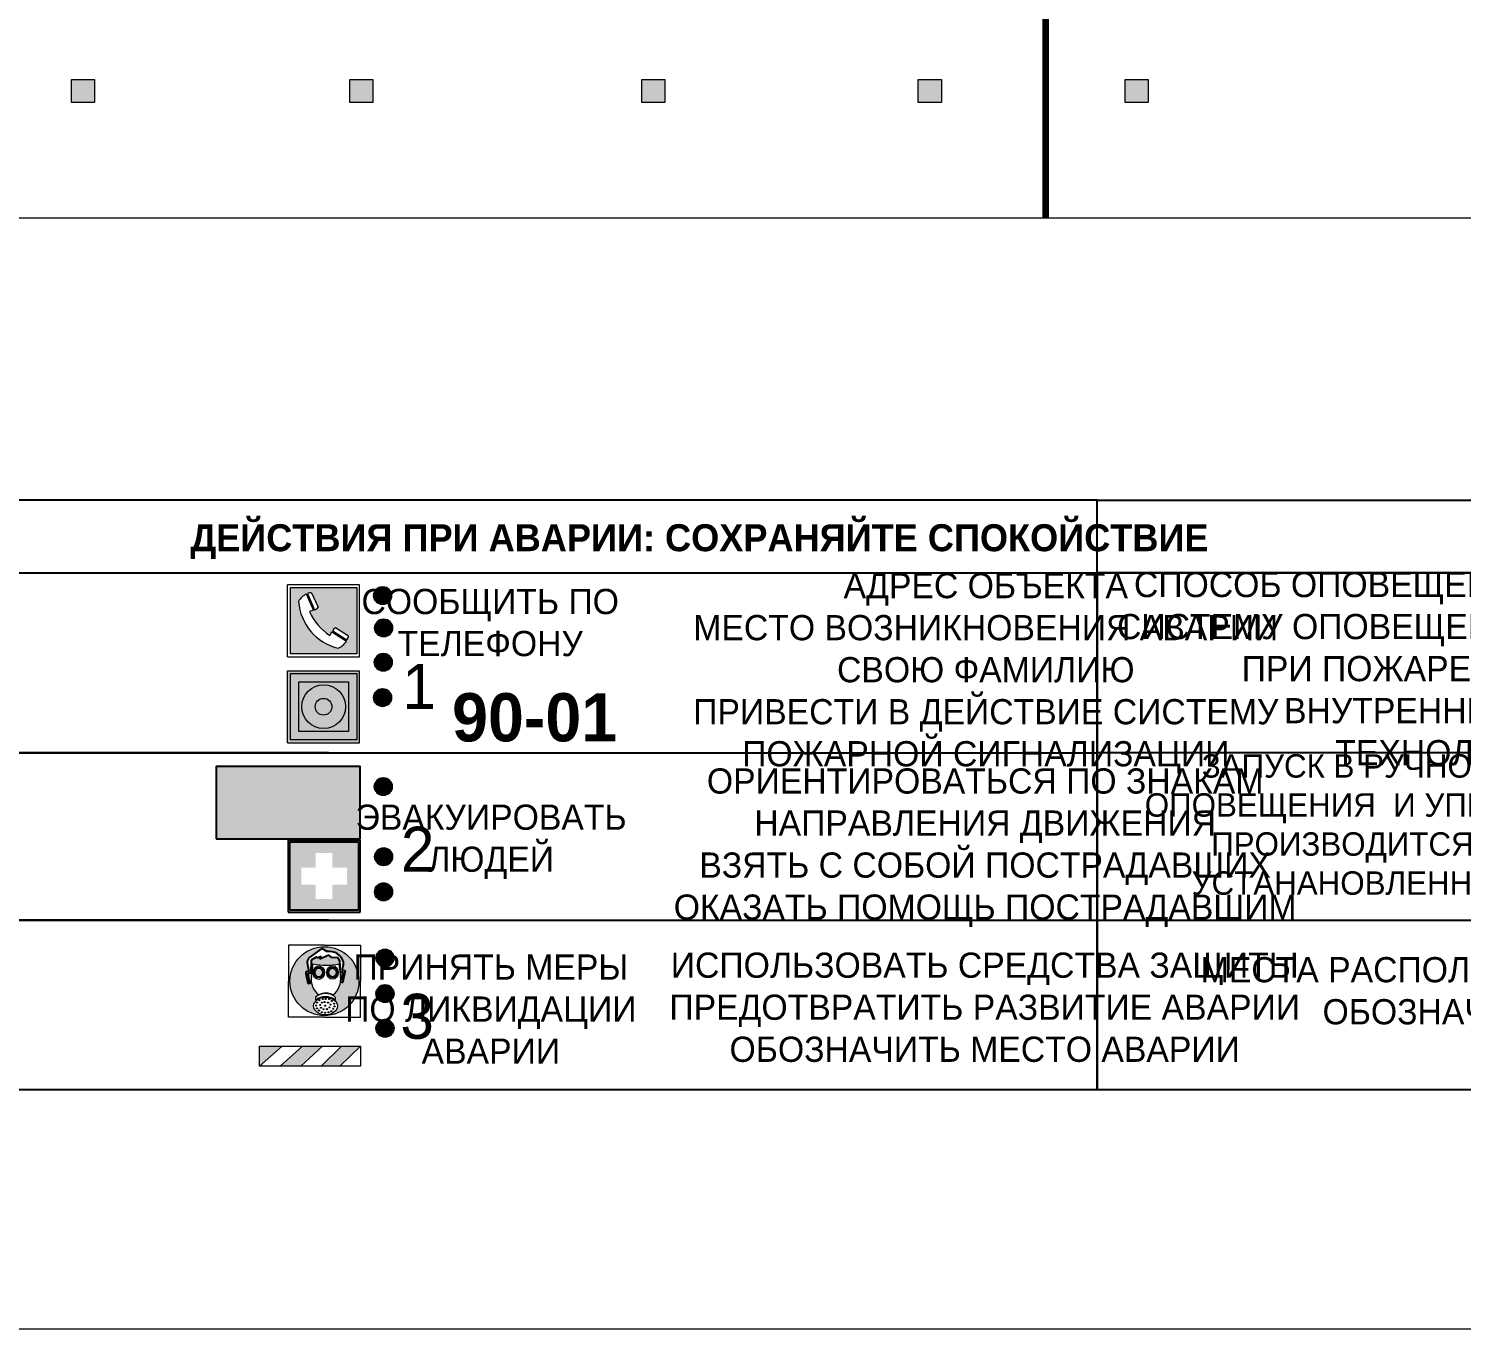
# Model space of a CAD drawing. Header units: millimetres. Extents: x 13810 to 67229, y 12374 to 21950.
# Drawn here: x 31211.5 to 31370.5, y 13755.9 to 13900.3 of the extents above; entities that cross this region are included whole.
import ezdxf

# ---------------------------------------------------------------- set-up
doc = ezdxf.new("R2010")
doc.units = ezdxf.units.MM
doc.styles.add('обычный', font='arial.ttf')

# ---------------------------------------------------------------- blocks, each defined once
blk = doc.blocks.new('A$C38D26F80')
h = blk.add_hatch(color=5)
h.dxf.hatch_style = 1
h.paths.add_polyline_path([(-8.77, -4.48, 1), (-0.19, -4.48, 1)])
h.paths.add_polyline_path([(-6.75, -3.58), (-6.75, -3.31), (-6.62, -3.22), (-6.5, -3.22), (-6.42, -3.3), (-6.39, -3.28), (-6.59, -2.23), (-6.59, -2.01), (-6.38, -1.58), (-4.76, -0.4), (-4.13, -0.79, -0.362848), (-2.1, -2.1, -0.201049), (-2.17, -2.48, 0.085434), (-2.26, -3.13), (-1.9, -3.16), (-2.25, -4.7), (-2.4, -4.59), (-2.43, -4.34), (-2.36, -4.34), (-2.14, -3.34), (-2.47, -3.42), (-2.58, -1.95), (-2.77, -1.58), (-3.58, -1.52), (-3.92, -1.26), (-5.05, -1.73), (-4.87, -1.39), (-5.41, -1.6), (-5.41, -1.46), (-6.13, -1.87), (-6.18, -3.5), (-6.56, -3.47), (-6.37, -4.59), (-6.16, -4.43), (-6.16, -4.66), (-6.36, -4.79), (-6.37, -4.8), (-6.51, -4.76)], flags=16)
h.paths.add_polyline_path([(-6.51, -4.76), (-6.36, -4.79), (-6.37, -4.8)], flags=0)
h.paths.add_polyline_path([(-5.92, -2.34, 0.089508), (-2.67, -2.35), (-2.48, -3.88, -0.268602), (-3.4, -6.18, 0.262449), (-5.2, -6.18, -0.268602), (-6.11, -3.88)], flags=16)
edge = h.paths.add_edge_path(flags=16)
edge.add_ellipse((-5.19, -3.41), major_axis=(0, 0.842), ratio=0.848992, start_angle=0, end_angle=360)
edge = h.paths.add_edge_path(flags=0)
edge.add_ellipse((-5.19, -3.39), major_axis=(0, 0.665), ratio=0.853798, start_angle=0, end_angle=360)
edge = h.paths.add_edge_path(flags=0)
edge.add_ellipse((-5.19, -3.4), major_axis=(0, 0.528), ratio=0.864094, start_angle=0, end_angle=360)
edge = h.paths.add_edge_path(flags=16)
edge.add_ellipse((-3.47, -3.4), major_axis=(0, 0.842), ratio=0.848992, start_angle=0, end_angle=360)
h.paths.add_polyline_path([(-3.13, -6.45), (-3.13, -6.84, 0.383174), (-5.57, -6.85), (-5.57, -6.49, -0.369952)], flags=16)
edge = h.paths.add_edge_path(flags=0)
edge.add_ellipse((-3.47, -3.39), major_axis=(0, 0.665), ratio=0.853798, start_angle=0, end_angle=360)
edge = h.paths.add_edge_path(flags=0)
edge.add_ellipse((-3.47, -3.4), major_axis=(0, 0.528), ratio=0.864094, start_angle=0, end_angle=360)
edge = h.paths.add_edge_path(flags=16)
edge.add_ellipse((-4.34, -7.57), major_axis=(-1.48, 0), ratio=0.744955, start_angle=0, end_angle=360)
h.paths.add_polyline_path([(-5.01, -6.85, -1), (-5.15, -6.85, -1)], flags=0)
h.paths.add_polyline_path([(-5.33, -7.14, -1), (-5.47, -7.14, -1)], flags=0)
h.paths.add_polyline_path([(-4.61, -6.71, -1), (-4.74, -6.71, -1)], flags=16)
h.paths.add_polyline_path([(-5.43, -7.51, -1), (-5.57, -7.51, -1)], flags=0)
h.paths.add_polyline_path([(-4.26, -6.67, -1), (-4.4, -6.67, -1)], flags=16)
h.paths.add_polyline_path([(-4.74, -7.14, -1), (-4.88, -7.14, -1)], flags=0)
h.paths.add_polyline_path([(-4.93, -7.43, -1), (-5.07, -7.43, -1)], flags=0)
h.paths.add_polyline_path([(-4.41, -7.07, -1), (-4.54, -7.07, -1)], flags=0)
h.paths.add_polyline_path([(-5.33, -7.87, -1), (-5.46, -7.87, -1)], flags=0)
h.paths.add_polyline_path([(-3.8, -6.71, -1), (-3.94, -6.71, -1)], flags=16)
h.paths.add_polyline_path([(-4.85, -7.78, -1), (-4.98, -7.78, -1)], flags=0)
h.paths.add_polyline_path([(-3.96, -7.14, -1), (-4.1, -7.14, -1)], flags=0)
h.paths.add_polyline_path([(-4.33, -7.53, -1), (-4.47, -7.53, -1)], flags=0)
h.paths.add_polyline_path([(-5.09, -8.12, -1), (-5.23, -8.12, -1)], flags=0)
h.paths.add_polyline_path([(-3.5, -6.94, -1), (-3.64, -6.94, -1)], flags=0)
h.paths.add_polyline_path([(-4.54, -7.97, -1), (-4.68, -7.97, -1)], flags=0)
h.paths.add_polyline_path([(-3.66, -7.39, -1), (-3.8, -7.39, -1)], flags=0)
h.paths.add_polyline_path([(-4.73, -8.35, -1), (-4.86, -8.35, -1)], flags=0)
h.paths.add_polyline_path([(-4.09, -7.96, -1), (-4.23, -7.96, -1)], flags=0)
h.paths.add_polyline_path([(-3.77, -7.74, -1), (-3.91, -7.74, -1)], flags=0)
h.paths.add_polyline_path([(-3.22, -7.27, -1), (-3.35, -7.27, -1)], flags=0)
h.paths.add_polyline_path([(-4.34, -8.4, -1), (-4.47, -8.4, -1)], flags=0)
h.paths.add_polyline_path([(-3.16, -7.61, -1), (-3.3, -7.61, -1)], flags=0)
h.paths.add_polyline_path([(-3.9, -8.35, -1), (-4.04, -8.35, -1)], flags=0)
h.paths.add_polyline_path([(-3.32, -7.91, -1), (-3.46, -7.91, -1)], flags=0)
h.paths.add_polyline_path([(-3.55, -8.23, -1), (-3.69, -8.23, -1)], flags=0)
at = {"color": 5, "lineweight": 5}
for p, q in [((-4.48, 0), (-8.96, 0)), ((-8.96, 0), (-8.96, -4.48)), ((-4.48, 0), (0, 0)), ((0, 0), (0, -4.48)), ((-6.59, -2.01), (-6.38, -1.58)), ((-6.38, -1.58), (-4.76, -0.4)), ((-5.41, -1.46), (-6.13, -1.87)), ((-4.87, -1.39), (-5.41, -1.6)), ((-5.41, -1.6), (-5.41, -1.46)), ((-3.92, -1.26), (-5.05, -1.73)), ((-5.05, -1.73), (-4.87, -1.39)), ((-4.76, -0.4), (-4.13, -0.79)), ((-3.58, -1.52), (-3.92, -1.26)), ((-2.77, -1.58), (-3.58, -1.52)), ((-2.58, -1.95), (-2.77, -1.58)), ((-6.75, -3.31), (-6.62, -3.22)), ((-6.75, -3.58), (-6.75, -3.31)), ((-6.62, -3.22), (-6.5, -3.22)), ((-6.59, -2.23), (-6.59, -2.01)), ((-6.39, -3.28), (-6.59, -2.23)), ((-6.18, -3.5), (-6.56, -3.47)), ((-6.56, -3.47), (-6.37, -4.59)), ((-6.5, -3.22), (-6.42, -3.3)), ((-6.42, -3.3), (-6.39, -3.28)), ((-6.13, -1.87), (-6.18, -3.5)), ((-5.92, -2.34), (-6.11, -3.88)), ((-2.67, -2.34), (-2.48, -3.88)), ((-2.47, -3.42), (-2.58, -1.95)), ((-2.14, -3.34), (-2.47, -3.42)), ((-2.36, -4.34), (-2.14, -3.34)), ((-1.9, -3.16), (-2.26, -3.13)), ((-2.25, -4.7), (-1.9, -3.16)), ((-8.96, -8.96), (-8.96, -4.48)), ((-6.51, -4.76), (-6.75, -3.58)), ((-6.37, -4.8), (-6.51, -4.76)), ((-6.37, -4.59), (-6.16, -4.43)), ((-6.16, -4.66), (-6.37, -4.8)), ((-6.16, -4.43), (-6.16, -4.66)), ((-2.43, -4.34), (-2.4, -4.59)), ((-2.43, -4.34), (-2.36, -4.34)), ((-2.4, -4.59), (-2.25, -4.7)), ((0, -8.96), (0, -4.48)), ((-5.57, -6.49), (-5.57, -6.85)), ((-3.13, -6.45), (-3.13, -6.84)), ((-4.48, -8.96), (-8.96, -8.96)), ((-4.48, -8.96), (0, -8.96))]:
    blk.add_line(p, q, dxfattribs=at)
at = {"color": 5}
for p, q in [((-6.59, -2.01), (-6.38, -1.58)), ((-6.38, -1.58), (-4.76, -0.4)), ((-5.41, -1.46), (-6.13, -1.87)), ((-4.87, -1.39), (-5.41, -1.6)), ((-5.41, -1.6), (-5.41, -1.46)), ((-3.92, -1.26), (-5.05, -1.73)), ((-5.05, -1.73), (-4.87, -1.39)), ((-4.76, -0.4), (-4.13, -0.79)), ((-3.58, -1.52), (-3.92, -1.26)), ((-2.77, -1.58), (-3.58, -1.52)), ((-2.58, -1.95), (-2.77, -1.58)), ((-6.75, -3.31), (-6.62, -3.22)), ((-6.75, -3.58), (-6.75, -3.31)), ((-6.62, -3.22), (-6.5, -3.22)), ((-6.59, -2.23), (-6.59, -2.01)), ((-6.39, -3.28), (-6.59, -2.23)), ((-6.18, -3.5), (-6.56, -3.47)), ((-6.56, -3.47), (-6.37, -4.59)), ((-6.5, -3.22), (-6.42, -3.3)), ((-6.42, -3.3), (-6.39, -3.28)), ((-6.13, -1.87), (-6.18, -3.5)), ((-2.47, -3.42), (-2.58, -1.95)), ((-2.14, -3.34), (-2.47, -3.42)), ((-2.36, -4.34), (-2.14, -3.34)), ((-2.26, -3.13), (-1.9, -3.16)), ((-1.9, -3.16), (-2.25, -4.7)), ((-6.51, -4.76), (-6.75, -3.58)), ((-6.37, -4.8), (-6.51, -4.76)), ((-6.36, -4.79), (-6.51, -4.76)), ((-6.37, -4.59), (-6.16, -4.43)), ((-6.16, -4.66), (-6.37, -4.8)), ((-6.16, -4.66), (-6.36, -4.79)), ((-6.16, -4.43), (-6.16, -4.66)), ((-2.4, -4.59), (-2.43, -4.34)), ((-2.43, -4.34), (-2.36, -4.34)), ((-2.25, -4.7), (-2.4, -4.59))]:
    blk.add_line(p, q, dxfattribs=at)
at = {"color": 5, "lineweight": 5}
for centre, radius in [((-4.48, -4.48), 4.29), ((-5.4, -7.14), 0.0678), ((-5.08, -6.85), 0.0678), ((-4.81, -7.14), 0.0678), ((-4.67, -6.71), 0.0678), ((-4.47, -7.07), 0.0678), ((-4.33, -6.67), 0.0678), ((-4.03, -7.14), 0.0678), ((-3.87, -6.71), 0.0678), ((-3.57, -6.94), 0.0678), ((-5.5, -7.51), 0.0678), ((-5.4, -7.87), 0.0678), ((-5.16, -8.12), 0.0678), ((-5, -7.43), 0.0678), ((-4.91, -7.78), 0.0678), ((-4.79, -8.35), 0.0678), ((-4.61, -7.97), 0.0678), ((-4.4, -7.53), 0.0678), ((-4.4, -8.4), 0.0678), ((-4.16, -7.96), 0.0678), ((-3.97, -8.35), 0.0678), ((-3.84, -7.74), 0.0678), ((-3.73, -7.39), 0.0678), ((-3.62, -8.23), 0.0678), ((-3.39, -7.91), 0.0678), ((-3.28, -7.27), 0.0678), ((-3.23, -7.61), 0.0678)]:
    blk.add_circle(centre, radius, dxfattribs=at)
at = {"color": 5}
for centre, radius, start, end in [((-3.89, -2.66), 1.88, 17.387, 97.1599), ((-0.35, -3.07), 1.91, 162.2553, 181.7878), ((-2.6, -2.2), 0.511, 326.3906, 11.8614)]:
    blk.add_arc(centre, radius, start, end, dxfattribs=at)
at = {"color": 5, "lineweight": 5}
for centre, radius, start, end in [((-4.28, 6.66), 9.15, 259.6987, 280.1569), ((-0.47, -3.05), 1.79, 161.5846, 182.4584), ((-2.6, -2.2), 0.513, 326.4781, 11.7739), ((-3.66, -4.24), 2.47, 171.573, 231.7124), ((-4.93, -4.24), 2.47, 308.2876, 8.427), ((-4.33, -7.88), 1.87, 50.358, 131.5662), ((-4.34, -8.2), 1.82, 48.4943, 132.3565), ((-4.3, -7.78), 1.83, 60.5889, 119.4111)]:
    blk.add_arc(centre, radius, start, end, dxfattribs=at)
for centre, major_axis, ratio in [((-5.19, -3.41), (0, 0.842), 0.848992), ((-5.19, -3.39), (0, 0.665), 0.853798), ((-5.19, -3.4), (0, 0.528), 0.864094), ((-3.47, -3.4), (0, 0.842), 0.848992), ((-3.47, -3.39), (0, 0.665), 0.853798), ((-3.47, -3.4), (0, 0.528), 0.864094), ((-4.34, -7.57), (-1.48, 0), 0.744955)]:
    blk.add_ellipse(centre, major_axis=major_axis, ratio=ratio, dxfattribs=at)
blk = doc.blocks.new('A$C47DD6509')
at = {"lineweight": 5}
for points in [[(-8.69, 0), (-11.19, 0), (-11.19, -2.22)], [(-4.22, 0), (-6.45, 0), (-8.91, -2.22), (-6.61, -2.22)], [(0, 0), (-2.09, 0), (-4.36, -2.22), (-2.29, -2.22)]]:
    blk.add_hatch(color=242, dxfattribs=at).paths.add_polyline_path(points)
at = {"color": 242, "lineweight": 5}
for p, q in [((-11.19, -2.22), (-8.69, 0)), ((-11.19, -2.22), (-11.19, 0)), ((-11.19, 0), (-8.69, 0)), ((-11.19, 0), (0, 0)), ((-8.91, -2.22), (-6.45, 0)), ((-6.61, -2.22), (-4.22, 0)), ((-4.36, -2.22), (-2.09, 0)), ((-2.29, -2.22), (0, 0)), ((0, 0), (0, -2.22)), ((0, -2.22), (-11.19, -2.22))]:
    blk.add_line(p, q, dxfattribs=at)
blk = doc.blocks.new('A$C32E8229D')
at = {"true_color": 0xffffff}
blk.add_hatch(color=7, dxfattribs=at).paths.add_polyline_path([(0, 0), (0, -8), (16, -8), (16, 0)])
h = blk.add_hatch(color=126)
h.paths.add_polyline_path([(0.2, -0.2), (15.8, -0.2), (15.8, -7.8), (0.2, -7.8)])
h.paths.add_polyline_path([(13.49, -2.05), (12.08, -2.05), (11.37, -2.63, 0.162397), (11.29, -2.84), (11.29, -3.63), (10.35, -3.63), (10.35, -4.05), (11.68, -4.05), (11.68, -3.48), (12.26, -4.28), (11.29, -5.1), (11.29, -6.78), (11.85, -6.78), (11.85, -5.44), (12.8, -4.64), (12.8, -5.94), (14.46, -5.94), (14.46, -5.39), (13.45, -5.39), (13.45, -3.97), (12.46, -2.59), (13.15, -2.59), (13.69, -3.34), (14.18, -3)], flags=16)
h.paths.add_polyline_path([(10.74, -1.82, 1), (11.8, -1.82, 1)], flags=16)
h.paths.add_polyline_path([(9.39, -3.59), (5.99, -3.59), (6.56, -3.03), (5.91, -3.03), (5.1, -3.83), (5.91, -4.64), (6.56, -4.64), (5.99, -4.09), (9.39, -4.09)], flags=16)
h.paths.add_polyline_path([(4.29, -1.08), (1.72, -1.08), (1.72, -6.6), (4.29, -6.6)], flags=16)
at = {"color": 126}
blk.add_lwpolyline([(16, -8), (0, -8), (0, 0), (16, 0)], close=True, dxfattribs=at)
blk = doc.blocks.new('A$C18900ED3')
h = blk.add_hatch(color=126)
h.paths.add_polyline_path([(-0.18, -0.18), (-7.02, -0.18), (-7.02, -7.02), (-0.18, -7.02)])
h.paths.add_polyline_path([(-5.89, -4.46), (-5.89, -2.77), (-4.46, -2.77), (-4.46, -1.31), (-2.77, -1.31), (-2.77, -2.77), (-1.33, -2.77), (-1.33, -4.46), (-2.77, -4.46), (-2.77, -5.89), (-4.46, -5.89), (-4.46, -4.46)], flags=16)
at = {"color": 126}
for p, q in [((-7.2, 0), (-7.2, -7.2)), ((0, 0), (-7.2, 0)), ((0, -7.2), (0, 0)), ((-7.02, -7.02), (-7.02, -0.18)), ((-7.02, -0.18), (-0.18, -0.18)), ((-0.18, -0.18), (-0.18, -7.02)), ((-0.18, -7.02), (-7.02, -7.02)), ((-7.2, -7.2), (0, -7.2))]:
    blk.add_line(p, q, dxfattribs=at)
blk = doc.blocks.new('A$C456E1F9C')
at = {"lineweight": 5}
h = blk.add_hatch(color=242, dxfattribs=at)
h.paths.add_polyline_path([(0.51, -1.47), (0.51, -13.26), (12.29, -13.26), (12.29, -1.47)])
h.paths.add_polyline_path([(5.42, -4.95, -0.254479), (4.78, -5.4), (3.52, -2.53, -0.209735), (4.23, -2.4)], flags=16)
h.paths.add_polyline_path([(8.53, -8.6), (10.87, -10.17), (10.54, -10.76), (8.03, -9.13, -0.192251)], flags=16)
h.paths.add_polyline_path([(4.61, -5.49, 0.005518), (3.87, -5.72, 0.128647), (7.49, -10.01, 0.00809), (7.83, -9.33), (10.47, -10.97, -0.16736), (8.99, -12.25, -0.327862), (1.95, -3.95, -0.166952), (3.36, -2.62)], flags=16)
at = {"color": 242, "lineweight": 5}
for p, q in [((0, -13.77), (0, -0.97)), ((12.8, -0.97), (0, -0.97)), ((3.52, -2.53), (4.78, -5.4)), ((4.23, -2.4), (5.42, -4.95)), ((12.8, -13.77), (12.8, -0.97)), ((4.61, -5.49), (3.36, -2.62)), ((7.83, -9.33), (10.47, -10.97)), ((8.03, -9.13), (10.54, -10.76)), ((10.81, -10.12), (8.53, -8.6)), ((10.8, -10.3), (10.81, -10.12)), ((10.54, -10.76), (10.8, -10.3)), ((0, -13.77), (12.8, -13.77))]:
    blk.add_line(p, q, dxfattribs=at)
blk.add_lwpolyline([(0.51, -1.47), (12.29, -1.47), (12.29, -13.26), (0.51, -13.26)], close=True, dxfattribs=at)
for centre, radius, start, end in [((4.02, -3.27), 0.891, 76.3284, 123.7092), ((4.59, -5.34), 2.99, 114.2845, 152.1974), ((11.12, -3.31), 9.19, 183.9915, 256.6009), ((4.68, -4.59), 0.824, 276.9621, 334.0723), ((14.98, -39.1), 35.17, 107.1487, 108.4135), ((13.86, -0.94), 11.08, 205.5536, 234.8762), ((-13.31, 0.8), 23.44, 332.5487, 334.4027), ((8.94, -9.5), 0.989, 114.4092, 157.9388), ((7.87, -9.46), 3, 291.9291, 329.9329)]:
    blk.add_arc(centre, radius, start, end, dxfattribs=at)
blk = doc.blocks.new('A$C54414219')
at = {"true_color": 0xffffff}
h = blk.add_hatch(color=7, dxfattribs=at)
h.paths.add_polyline_path([(2.39, -9.45), (2.39, -18.3), (11.23, -18.3), (11.23, -9.45)], flags=0)
h.paths.add_polyline_path([(10.71, -13.87, -1), (2.92, -13.87, -1)], flags=0)
h.paths.add_polyline_path([(8.3, -13.87, -1), (5.33, -13.87, -1)], flags=0)
h.paths.add_polyline_path([(0.41, -7.47), (0.41, -20.27), (13.21, -20.27), (13.21, -7.47)])
h.paths.add_polyline_path([(0.92, -19.77), (12.71, -19.77), (12.71, -7.98), (0.92, -7.98)], flags=16)
h.paths.add_polyline_path([(11.23, -9.45), (11.23, -18.3), (2.39, -18.3), (2.39, -9.45)], flags=0)
at = {"lineweight": 5}
h = blk.add_hatch(color=242, dxfattribs=at)
h.paths.add_polyline_path([(12.71, -7.98), (0.92, -7.98), (0.92, -19.77), (12.71, -19.77)])
h.paths.add_polyline_path([(11.23, -18.3), (2.39, -18.3), (2.39, -9.45), (11.23, -9.45)], flags=16)
h.paths.add_polyline_path([(10.71, -13.87, -1), (2.92, -13.87, -1)], flags=0)
h.paths.add_polyline_path([(8.3, -13.87, -1), (5.33, -13.87, -1)], flags=0)
at = {"true_color": 0xffffff}
h = blk.add_hatch(color=7, dxfattribs=at)
h.paths.add_polyline_path([(2.39, -9.45), (2.39, -18.3), (11.23, -18.3), (11.23, -9.45)])
h.paths.add_polyline_path([(10.71, -13.87, -1), (2.92, -13.87, -1)], flags=16)
h.paths.add_polyline_path([(8.3, -13.87, -1), (5.33, -13.87, -1)], flags=0)
at = {"lineweight": 5}
h = blk.add_hatch(color=242, dxfattribs=at)
h.paths.add_polyline_path([(2.92, -13.87, 1), (10.71, -13.87, 1)])
h.paths.add_polyline_path([(8.3, -13.87, -1), (5.33, -13.87, -1)], flags=16)
at = {"color": 242, "lineweight": 5}
for p, q in [((0.41, -20.27), (0.41, -7.47)), ((0.41, -7.47), (13.21, -7.47)), ((0.41, -7.47), (13.21, -7.47)), ((13.21, -20.27), (13.21, -7.47)), ((0.41, -20.27), (13.21, -20.27))]:
    blk.add_line(p, q, dxfattribs=at)
for points in [[(0.92, -7.98), (12.71, -7.98), (12.71, -19.77), (0.92, -19.77)], [(2.39, -9.45), (11.23, -9.45), (11.23, -18.3), (2.39, -18.3)]]:
    blk.add_lwpolyline(points, close=True, dxfattribs=at)
for radius in [3.89, 1.49]:
    blk.add_circle((6.81, -13.87), radius, dxfattribs=at)

msp = doc.modelspace()

# ---------------------------------------------------------------- hatches: boundary and pattern name
at = {"lineweight": 0}
h = msp.add_hatch(color=256, dxfattribs=at)
h.dxf.hatch_style = 1
h.paths.add_polyline_path([(31218.81, 13894.66), (31216.25, 13894.66), (31216.25, 13892.12), (31218.81, 13892.12)])
h = msp.add_hatch(color=256, dxfattribs=at)
h.dxf.hatch_style = 1
h.paths.add_polyline_path([(31249.71, 13894.66), (31247.15, 13894.66), (31247.15, 13892.12), (31249.71, 13892.12)])
h = msp.add_hatch(color=256, dxfattribs=at)
h.dxf.hatch_style = 1
h.paths.add_polyline_path([(31282.11, 13894.66), (31279.55, 13894.66), (31279.55, 13892.12), (31282.11, 13892.12)])
h = msp.add_hatch(color=256, dxfattribs=at)
h.dxf.hatch_style = 1
h.paths.add_polyline_path([(31312.81, 13894.66), (31310.25, 13894.66), (31310.25, 13892.12), (31312.81, 13892.12)])
h = msp.add_hatch(color=256, dxfattribs=at)
h.dxf.hatch_style = 1
h.paths.add_polyline_path([(31335.77, 13894.66), (31333.21, 13894.66), (31333.21, 13892.12), (31335.77, 13892.12)])
h = msp.add_hatch(color=256, dxfattribs=at)
h.dxf.hatch_style = 1
h.paths.add_polyline_path([(31249.83, 13837.36, 1), (31251.76, 13837.36, 1)])
h = msp.add_hatch(color=256, dxfattribs=at)
h.dxf.hatch_style = 1
h.paths.add_polyline_path([(31249.93, 13833.77, 1), (31251.86, 13833.77, 1)])
h = msp.add_hatch(color=256, dxfattribs=at)
h.dxf.hatch_style = 1
h.paths.add_polyline_path([(31249.89, 13829.96, 1), (31251.83, 13829.96, 1)])
h = msp.add_hatch(color=256, dxfattribs=at)
h.dxf.hatch_style = 1
h.paths.add_polyline_path([(31249.81, 13826.03, 1), (31251.74, 13826.03, 1)])
h = msp.add_hatch(color=256, dxfattribs=at)
h.dxf.hatch_style = 1
h.paths.add_polyline_path([(31249.9, 13816.15, 1), (31251.83, 13816.15, 1)])
h = msp.add_hatch(color=256, dxfattribs=at)
h.dxf.hatch_style = 1
h.paths.add_polyline_path([(31249.94, 13808.37, 1), (31251.87, 13808.37, 1)])
h = msp.add_hatch(color=256, dxfattribs=at)
h.dxf.hatch_style = 1
h.paths.add_polyline_path([(31249.93, 13804.47, 1), (31251.86, 13804.47, 1)])
h = msp.add_hatch(color=256, dxfattribs=at)
h.dxf.hatch_style = 1
h.paths.add_polyline_path([(31250.09, 13797.11, 1), (31252.02, 13797.11, 1)])
h = msp.add_hatch(color=256, dxfattribs=at)
h.dxf.hatch_style = 1
h.paths.add_polyline_path([(31250.08, 13793.17, 1), (31252.01, 13793.17, 1)])
h = msp.add_hatch(color=256, dxfattribs=at)
h.dxf.hatch_style = 1
h.paths.add_polyline_path([(31250.08, 13789.33, 1), (31252.02, 13789.33, 1)])

# ---------------------------------------------------------------- linework, layer by layer
at = {"color": 126, "lineweight": 0, "true_color": 0x008754}
msp.add_lwpolyline([(31017.22, 14150.9), (31617.22, 14150.9), (31617.22, 13755.9), (31017.22, 13755.9)], close=True, dxfattribs=at)
at = {"color": 126, "lineweight": 100, "true_color": 0x008754}
msp.add_lwpolyline([(31324.39, 13879.31), (31324.39, 13910.82), (31239.56, 13910.82), (31222.66, 13932.24), (31189.98, 13932.24), (31189.98, 13952.81), (31213, 13952.81), (31213, 13945.05), (31204.89, 13945.05)], dxfattribs=at)
at = {"lineweight": 0}
for points in [[(31216.25, 13892.12), (31216.25, 13894.66), (31218.81, 13894.66), (31218.81, 13892.12)], [(31247.15, 13892.12), (31247.15, 13894.66), (31249.71, 13894.66), (31249.71, 13892.12)], [(31279.55, 13892.12), (31279.55, 13894.66), (31282.11, 13894.66), (31282.11, 13892.12)], [(31310.25, 13892.12), (31310.25, 13894.66), (31312.81, 13894.66), (31312.81, 13892.12)], [(31333.21, 13892.12), (31333.21, 13894.66), (31335.77, 13894.66), (31335.77, 13892.12)]]:
    msp.add_lwpolyline(points, close=True, dxfattribs=at)
msp.add_lwpolyline([(31170.29, 13879.31), (31558.92, 13879.31)], dxfattribs=at)
for points in [[(31186.35, 13839.89), (31330.12, 13839.89), (31330.12, 13847.94), (31186.35, 13847.94)], [(31330.12, 13847.94), (31451.83, 13847.94), (31451.83, 13782.49), (31330.12, 13782.49)], [(31330.12, 13847.94), (31451.83, 13847.94), (31451.83, 13839.89), (31330.12, 13839.89)], [(31186.35, 13839.89), (31330.12, 13839.89), (31330.12, 13782.49), (31186.35, 13782.49)], [(31330.12, 13839.89), (31451.83, 13839.89), (31451.83, 13819.9), (31330.12, 13819.9)], [(31451.83, 13819.9), (31330.12, 13819.9), (31330.12, 13801.32), (31451.83, 13801.32)]]:
    msp.add_lwpolyline(points, close=True)
for points in [[(31244.77, 13819.9), (31186.35, 13819.9), (31330.12, 13819.9)], [(31244.77, 13801.32), (31186.35, 13801.32), (31330.12, 13801.32)]]:
    msp.add_lwpolyline(points)
for centre in [(31250.79, 13837.36), (31250.9, 13833.77), (31250.86, 13829.96), (31250.78, 13826.03), (31250.86, 13816.15), (31250.9, 13808.37), (31250.89, 13804.47), (31251.05, 13797.11), (31251.05, 13793.17), (31251.05, 13789.33)]:
    msp.add_circle(centre, 0.966)

# ---------------------------------------------------------------- block references
for name, p, xscale, yscale, zscale in [('A$C456E1F9C', (31240.24, 13839.17), 0.625, 0.625, 0.625), ('A$C54414219', (31239.98, 13833.69), 0.625, 0.625, 0.625), ('A$C18900ED3', (31248.3, 13810.22), 1.111111111007631, 1.111111111007631, 1.111111111007631), ('A$C38D26F80', (31248.33, 13798.55), 0.8928571427240968, 0.8928571427240968, 0.8928571427240968)]:
    msp.add_blockref(name, p, dxfattribs=dict(xscale=xscale, yscale=yscale, zscale=zscale))
at = {"xscale": -1}
msp.add_blockref('A$C32E8229D', (31248.3, 13818.37), dxfattribs=at)
at = {"color": 242, "true_color": 0xc1121c}
msp.add_blockref('A$C47DD6509', (31248.33, 13787.33), dxfattribs=at)

# ---------------------------------------------------------------- texts
at = {"lineweight": 0, "attachment_point": 5, "style": 'обычный'}
for s, insert, char_height, width in [('{\\fProxima Nova Rg|b1|i0|c204|p2;ДЕЙСТВИЯ ПРИ АВАРИИ: СОХРАНЯЙТЕ СПОКОЙСТВИЕ\\H1.6644x; }', (31285.96, 13843.35), 3, 175.1736), ('{\\fProxima Nova Rg|b0|i0|c204|p2;СПОСОБ ОПОВЕЩЕНИЯ АВТОМАТИЧЕСКИЙ ЧЕРЕЗ РЕЧЕВУЮ СИСТЕМУ ОПОВЕЩЕНИЯ И УПРАВЛЕНИЯ ЭВАКУАЦИЕЙ ЛЮДЕЙ ПРИ ПОЖАРЕ , А ТАК ЖЕ ВРУЧНУЮ, ИСПОЛЬЗУЯ ВНУТРЕННЮЮ ГРОМКУЮ СВЯЗЬ СИСТЕМЫ ТЕХНОЛОГИЧЕСКОГО ОПОВЕЩЕНИЯ.}', (31391.74, 13828.85), 2.8, 118.5618), ('\\pi-8.4,l8.4,t8.4;{\\fProxima Nova Rg|b0|i0|c204|p2;АДРЕС ОБЪЕКТА\\PМЕСТО ВОЗНИКНОВЕНИЯ АВАРИИ\\PСВОЮ ФАМИЛИЮ\\PПРИВЕСТИ В ДЕЙСТВИЕ СИСТЕМУ \\PПОЖАРНОЙ СИГНАЛИЗАЦИИ}', (31317.74, 13828.73), 2.8, 126.6484), ('{\\fProxima Nova Rg|b0|i0|c204|p2;СООБЩИТЬ ПО \\PТЕЛЕФОНУ}', (31262.73, 13834.35), 2.8, 126.6484), ('{\\fProxima Nova Rg|b0|i0|c204|p2;1\\H1.1667x; }', (31254.84, 13827.28), 5, 126.6484), ('{\\fProxima Nova Rg|b1|i0|c204|p2;\\H1.0714x;90-01\\fProxima Nova Rg|b0|i0|c204|p2;\\H0.93331x; \\H1.3449x; }', (31267.66, 13823.81), 5, 126.6484), ('{\\fProxima Nova Rg|b0|i0|c204|p2;\\P\\pt7.8;ЗАПУСК В РУЧНОМ РЕЖИМЕ АВТОМАТИЧЕСКОЙ СИСТЕМЫ ОПОВЕЩЕНИЯ  И УПРАВЛЕНИЯ ЭВАКУАЦИИ ЛЮДЕЙ ПРИ ПОЖАРЕ ПРОИЗВОДИТСЯ ОТ РУЧНЫХ ПОЖАРНЫХ ИЗВЕЩАТЕЛЕЙ, УСТАНАНОВЛЕННЫХ НА СТЕНАХ ВБЛИЗИ ЭВАКУАЦИОННЫХ ВЫХОДОВ. }', (31393.19, 13811.57), 2.6, 121.7868), ('\\pi-8.4,l8.4,t8.4;{\\fProxima Nova Rg|b0|i0|c204|p2;ОРИЕНТИРОВАТЬСЯ ПО ЗНАКАМ \\PНАПРАВЛЕНИЯ ДВИЖЕНИЯ\\PВЗЯТЬ С СОБОЙ ПОСТРАДАВШИХ\\PОКАЗАТЬ ПОМОЩЬ ПОСТРАДАВШИМ}', (31317.67, 13809.37), 2.8, 126.6484), ('{\\fProxima Nova Rg|b0|i0|c204|p2;ЭВАКУИРОВАТЬ \\PЛЮДЕЙ}', (31262.83, 13810.02), 2.8, 126.6484), ('{\\fProxima Nova Rg|b0|i0|c204|p2;2\\H1.1967x; }', (31254.68, 13809.2), 5, 126.6484), ('{\\fProxima Nova Rg|b0|i0|c204|p2;ПРИНЯТЬ МЕРЫ \\PПО ЛИКВИДАЦИИ \\PАВАРИИ}', (31262.8, 13791.45), 2.8, 126.6484), ('\\pi-8.4,l8.4,t8.4;{\\fProxima Nova Rg|b0|i0|c204|p2;ИСПОЛЬЗОВАТЬ СРЕДСТВА ЗАЩИТЫ \\PПРЕДОТВРАТИТЬ РАЗВИТИЕ АВАРИИ\\PОБОЗНАЧИТЬ МЕСТО АВАРИИ}', (31317.62, 13791.64), 2.8, 126.6484), ('\\pt8.4;{\\fProxima Nova Rg|b0|i0|c204|p2;\\PМЕСТА РАСПОЛОЖЕНИЯ ПОЖАРНЫХ ИЗВЕЩАТЕЛЕЙ ОБОЗНАЧЕНЫ НА НАСТОЯЩЕМ ПЛАНЕ}', (31391.55, 13795.42), 2.8, 118.5618), ('{\\fProxima Nova Rg|b0|i0|c204|p2;3\\H1.1967x; }', (31254.62, 13790.62), 5, 126.6484)]:
    msp.add_mtext(s, dxfattribs=dict(at, insert=insert, char_height=char_height, width=width))

doc.saveas('drawing.dxf')
